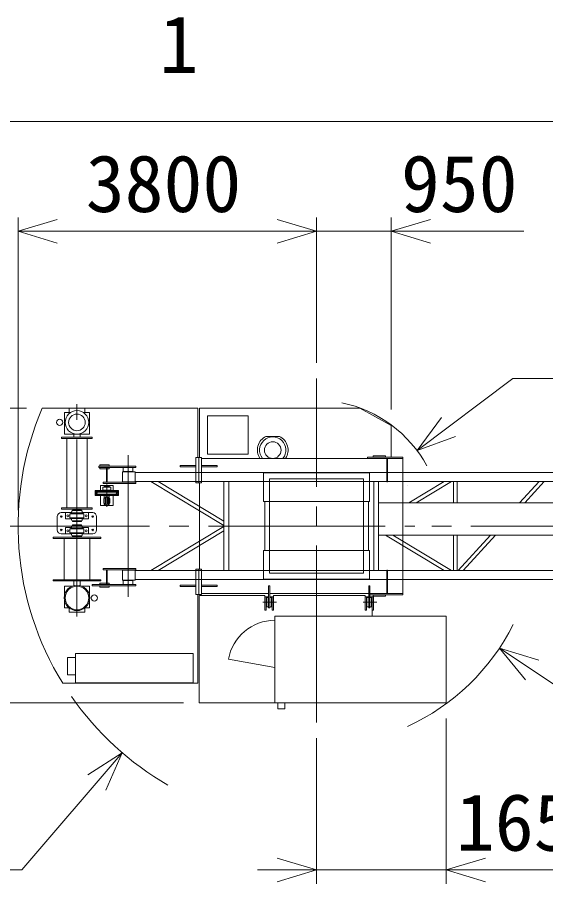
# Model space of a CAD drawing. Units: millimetres on the paper. Extents: x -210 to 210, y -146 to 148.
# Drawn here: x -165.36 to -138.45, y 99.72 to 143.8 of the extents above; entities that cross this region are included whole.
import ezdxf
from ezdxf.enums import TextEntityAlignment as Align

# ---------------------------------------------------------------- set-up
doc = ezdxf.new("R2010")
doc.units = ezdxf.units.MM
for name, pattern in [('CHAIN2', [12, 9, -1, 1, -1]), ('DASHED1', [1.8, 1.2, -0.6]), ('DOUBLE_CHAIN2', [12.8, 9, -1, 0.6, -0.6, 0.6, -1])]:
    doc.linetypes.add(name, pattern=pattern)
doc.layers.add('1-1_MAIN0', color=3, linetype='Continuous', lineweight=18)
doc.layers.add('1-5_WAKU0', color=3, linetype='Continuous', lineweight=18)
doc.styles.add('ＭＳ ゴシック', font='')
doc.styles.get('ＭＳ ゴシック').set_extended_font_data('MS Gothic')

msp = doc.modelspace()

# ---------------------------------------------------------------- linework, layer by layer
at = {"layer": '1-1_MAIN0'}
for p, q in [((-165.321, 118.718), (-165.321, 133.618)), ((-150.121, 126.218), (-150.121, 133.618)), ((-150.121, 126.218), (-150.121, 133.618)), ((-146.321, 123.838), (-146.321, 133.618)), ((-165.321, 132.918), (-150.121, 132.918)), ((-153.121, 132.918), (-139.571, 132.918)), ((-164.886, 123.918), (-180.821, 123.918)), ((-164.886, 123.918), (-173.321, 123.918)), ((-164.086, 123.918), (-156.161, 123.918)), ((-162.721, 123.914), (-161.921, 123.914)), ((-162.721, 123.914), (-162.721, 123.686)), ((-161.921, 123.914), (-161.921, 123.686)), ((-156.161, 121.398), (-156.161, 123.918)), ((-156.081, 121.398), (-156.081, 123.918)), ((-156.081, 123.918), (-147.921, 123.918)), ((-146.321, 123.038), (-147.921, 123.918)), ((-155.681, 121.578), (-155.681, 123.518)), ((-146.321, 121.422), (-146.321, 123.038)), ((-162.481, 122.438), (-162.481, 122.586)), ((-162.161, 122.438), (-162.161, 122.586)), ((-163.101, 122.438), (-163.101, 122.374)), ((-163.101, 122.438), (-161.541, 122.438)), ((-163.101, 122.374), (-161.541, 122.374)), ((-162.839, 122.374), (-162.839, 118.838)), ((-161.803, 122.374), (-161.803, 118.838)), ((-161.541, 122.438), (-161.541, 122.374)), ((-152.006, 122.48), (-152.695, 122.48)), ((-156.265, 121.398), (-156.265, 120.118)), ((-156.265, 121.398), (-155.977, 121.398)), ((-156.121, 121.398), (-156.121, 120.118)), ((-155.977, 121.398), (-155.977, 120.118)), ((-155.977, 121.358), (-145.721, 121.358)), ((-153.601, 121.578), (-155.681, 121.578)), ((-147.521, 121.422), (-145.721, 121.422)), ((-147.521, 121.358), (-147.521, 121.422)), ((-147.241, 121.486), (-146.601, 121.486)), ((-147.241, 121.486), (-147.241, 121.422)), ((-146.601, 121.486), (-146.601, 121.422)), ((-146.539, 121.358), (-146.539, 120.158)), ((-146.503, 121.358), (-146.503, 120.158)), ((-145.721, 114.414), (-145.721, 121.422)), ((-161.201, 120.962), (-159.321, 120.962)), ((-161.201, 120.898), (-161.201, 120.962)), ((-161.201, 120.898), (-159.321, 120.898)), ((-161.161, 121.026), (-161.161, 120.962)), ((-161.161, 120.834), (-161.161, 120.898)), ((-161.161, 120.834), (-160.681, 120.834)), ((-160.817, 120.898), (-160.817, 120.146)), ((-160.781, 120.898), (-160.781, 120.146)), ((-160.681, 120.834), (-160.681, 120.898)), ((-159.961, 120.898), (-159.961, 120.69)), ((-159.481, 120.898), (-159.481, 120.69)), ((-159.321, 120.898), (-159.321, 120.962)), ((-157.065, 120.99), (-157.065, 120.926)), ((-156.265, 120.99), (-157.065, 120.99)), ((-156.265, 120.926), (-157.065, 120.926)), ((-155.977, 120.99), (-155.177, 120.99)), ((-155.977, 120.926), (-155.177, 120.926)), ((-155.177, 120.99), (-155.177, 120.926)), ((-159.361, 120.678), (-160.001, 120.678)), ((-160.001, 120.678), (-160.001, 120.158)), ((-159.961, 120.69), (-159.481, 120.69)), ((-159.361, 120.678), (-159.361, 120.158)), ((-159.361, 120.646), (-133.546, 120.646)), ((-152.821, 120.618), (-147.421, 120.618)), ((-152.821, 119.158), (-152.821, 120.618)), ((-147.421, 119.158), (-147.421, 120.618)), ((-160.481, 119.978), (-161.121, 119.978)), ((-161.121, 119.718), (-161.121, 119.978)), ((-160.981, 120.082), (-160.981, 120.146)), ((-160.981, 120.146), (-159.321, 120.146)), ((-160.981, 120.082), (-159.321, 120.082)), ((-160.661, 119.934), (-160.941, 119.934)), ((-160.941, 119.898), (-160.941, 119.934)), ((-160.661, 119.898), (-160.661, 119.934)), ((-160.481, 119.718), (-160.481, 119.978)), ((-159.361, 120.158), (-160.001, 120.158)), ((-159.361, 120.189), (-133.546, 120.189)), ((-159.321, 120.082), (-159.321, 120.146)), ((-158.559, 120.189), (-154.834, 117.937)), ((-158.183, 120.189), (-154.834, 118.164)), ((-156.265, 120.118), (-155.977, 120.118)), ((-156.081, 115.718), (-156.081, 120.118)), ((-154.834, 120.189), (-154.834, 115.646)), ((-154.592, 120.189), (-154.592, 115.646)), ((-147.205, 120.189), (-147.205, 115.646)), ((-146.963, 115.646), (-146.963, 120.189)), ((-146.539, 120.158), (-146.503, 120.158)), ((-145.49, 119.969), (-145.491, 119.969)), ((-145.42, 119.098), (-143.614, 120.189)), ((-145.044, 119.098), (-143.239, 120.189)), ((-143.146, 119.098), (-143.146, 120.189)), ((-142.951, 119.098), (-142.951, 120.189)), ((-138.789, 120.189), (-139.779, 119.098)), ((-138.526, 120.189), (-139.517, 119.098)), ((-160.202, 119.718), (-161.399, 119.718)), ((-161.399, 119.478), (-161.399, 119.718)), ((-160.202, 119.478), (-161.399, 119.478)), ((-161.357, 119.669), (-160.245, 119.669)), ((-161.357, 119.527), (-161.357, 119.669)), ((-161.357, 119.527), (-160.245, 119.527)), ((-161.121, 118.958), (-161.121, 119.478)), ((-161.001, 119.898), (-161.001, 119.742)), ((-160.601, 119.898), (-161.001, 119.898)), ((-161.001, 119.742), (-160.601, 119.742)), ((-160.941, 119.718), (-160.941, 119.742)), ((-160.673, 119.018), (-160.673, 119.478)), ((-160.661, 119.718), (-160.661, 119.742)), ((-160.601, 119.898), (-160.601, 119.742)), ((-160.481, 118.958), (-160.481, 119.478)), ((-160.245, 119.527), (-160.245, 119.669)), ((-160.202, 119.478), (-160.202, 119.718)), ((-160.961, 119.31), (-160.941, 119.31)), ((-160.941, 119.085), (-160.941, 119.311)), ((-160.86, 119.028), (-160.86, 119.368)), ((-160.742, 119.028), (-160.742, 119.368)), ((-160.737, 119.018), (-160.737, 119.398)), ((-160.661, 119.085), (-160.661, 119.311)), ((-160.661, 119.31), (-160.641, 119.31)), ((-160.661, 119.086), (-160.641, 119.086)), ((-160.641, 119.31), (-160.641, 119.086)), ((-152.821, 119.158), (-147.421, 119.158)), ((-152.761, 116.678), (-152.761, 119.158)), ((-147.481, 116.678), (-147.481, 119.158)), ((-133.294, 119.098), (-146.963, 119.098)), ((-163.121, 118.598), (-162.592, 118.598)), ((-161.541, 118.838), (-163.101, 118.838)), ((-163.101, 118.774), (-163.101, 118.838)), ((-163.101, 118.774), (-161.541, 118.774)), ((-162.481, 118.73), (-162.481, 118.774)), ((-162.161, 118.73), (-162.161, 118.774)), ((-162.049, 118.598), (-161.521, 118.598)), ((-161.541, 118.774), (-161.541, 118.838)), ((-160.481, 118.958), (-161.121, 118.958)), ((-160.673, 119.018), (-160.737, 119.018)), ((-163.321, 118.398), (-163.321, 117.718)), ((-161.321, 118.398), (-161.321, 117.718)), ((-158.559, 115.646), (-154.834, 117.898)), ((-163.541, 117.346), (-163.541, 117.29)), ((-161.101, 117.346), (-163.541, 117.346)), ((-161.101, 117.29), (-163.541, 117.29)), ((-163.121, 117.518), (-162.592, 117.518)), ((-162.98, 117.29), (-162.98, 115.187)), ((-162.481, 117.346), (-162.481, 117.386)), ((-162.161, 117.346), (-162.161, 117.386)), ((-162.049, 117.518), (-161.521, 117.518)), ((-161.662, 115.187), (-161.662, 117.29)), ((-161.101, 117.346), (-161.101, 117.29)), ((-158.183, 115.646), (-154.834, 117.671)), ((-133.294, 117.458), (-146.963, 117.458)), ((-146.611, 117.458), (-143.614, 115.646)), ((-146.235, 117.458), (-143.239, 115.646)), ((-143.146, 115.646), (-143.146, 117.458)), ((-142.951, 115.646), (-142.951, 117.458)), ((-141.268, 117.458), (-142.912, 115.646)), ((-141.006, 117.458), (-142.65, 115.646)), ((-152.821, 116.678), (-147.421, 116.678)), ((-152.821, 116.678), (-152.821, 115.218)), ((-147.421, 116.678), (-147.421, 115.218)), ((-160.981, 115.754), (-160.981, 115.69)), ((-160.981, 115.754), (-159.321, 115.754)), ((-160.981, 115.69), (-159.321, 115.69)), ((-160.817, 114.938), (-160.817, 115.69)), ((-160.781, 114.938), (-160.781, 115.69)), ((-159.361, 115.678), (-160.001, 115.678)), ((-160.001, 115.158), (-160.001, 115.678)), ((-159.361, 115.158), (-159.361, 115.678)), ((-159.361, 115.646), (-133.546, 115.646)), ((-159.321, 115.754), (-159.321, 115.69)), ((-156.265, 114.438), (-156.265, 115.718)), ((-156.265, 115.718), (-155.977, 115.718)), ((-156.121, 114.438), (-156.121, 115.718)), ((-155.977, 114.438), (-155.977, 115.718)), ((-146.539, 114.478), (-146.539, 115.678)), ((-146.539, 115.678), (-146.503, 115.678)), ((-146.503, 114.478), (-146.503, 115.678)), ((-163.541, 115.187), (-163.541, 115.131)), ((-161.101, 115.187), (-163.541, 115.187)), ((-161.101, 115.131), (-163.541, 115.131)), ((-162.481, 114.886), (-162.481, 115.131)), ((-162.161, 114.886), (-162.161, 115.131)), ((-161.101, 115.187), (-161.101, 115.131)), ((-159.361, 115.158), (-160.001, 115.158)), ((-159.961, 115.146), (-159.481, 115.146)), ((-159.961, 114.938), (-159.961, 115.146)), ((-159.481, 114.938), (-159.481, 115.146)), ((-159.361, 115.189), (-133.546, 115.189)), ((-152.821, 115.218), (-147.421, 115.218)), ((-161.541, 114.938), (-159.321, 114.938)), ((-161.541, 114.938), (-161.541, 114.874)), ((-161.541, 114.874), (-159.321, 114.874)), ((-161.161, 115.002), (-160.681, 115.002)), ((-161.161, 115.002), (-161.161, 114.938)), ((-161.161, 114.81), (-161.161, 114.874)), ((-160.681, 115.002), (-160.681, 114.938)), ((-159.321, 114.938), (-159.321, 114.874)), ((-157.065, 114.846), (-157.065, 114.91)), ((-156.265, 114.91), (-157.065, 114.91)), ((-156.265, 114.846), (-157.065, 114.846)), ((-155.977, 114.91), (-155.177, 114.91)), ((-155.977, 114.846), (-155.177, 114.846)), ((-155.177, 114.846), (-155.177, 114.91)), ((-152.565, 113.758), (-152.565, 114.878)), ((-152.565, 114.878), (-152.501, 114.878)), ((-152.501, 113.758), (-152.501, 114.878)), ((-147.465, 113.758), (-147.465, 114.878)), ((-147.465, 114.878), (-147.401, 114.878)), ((-147.401, 113.758), (-147.401, 114.878)), ((-156.265, 114.438), (-155.977, 114.438)), ((-156.161, 114.438), (-156.161, 109.918)), ((-156.103, 114.374), (-156.103, 108.918)), ((-156.081, 114.374), (-152.745, 114.374)), ((-155.977, 114.478), (-152.565, 114.478)), ((-152.745, 113.638), (-152.745, 114.374)), ((-152.745, 114.318), (-152.565, 114.318)), ((-152.681, 113.638), (-152.681, 114.318)), ((-152.681, 113.638), (-152.681, 114.27)), ((-152.501, 114.478), (-147.465, 114.478)), ((-152.501, 114.318), (-152.317, 114.318)), ((-152.501, 114.278), (-152.413, 114.278)), ((-152.413, 113.798), (-152.413, 114.278)), ((-152.381, 113.638), (-152.381, 114.318)), ((-152.381, 113.638), (-152.381, 114.27)), ((-152.317, 113.638), (-152.317, 114.374)), ((-152.317, 114.374), (-147.645, 114.374)), ((-147.645, 113.638), (-147.645, 114.374)), ((-147.645, 114.318), (-147.465, 114.318)), ((-147.581, 113.638), (-147.581, 114.318)), ((-147.553, 113.798), (-147.553, 114.278)), ((-147.553, 114.278), (-147.465, 114.278)), ((-147.401, 114.478), (-145.721, 114.478)), ((-147.401, 114.414), (-145.721, 114.414)), ((-147.401, 114.318), (-147.217, 114.318)), ((-147.401, 114.278), (-147.313, 114.278)), ((-147.313, 113.798), (-147.313, 114.278)), ((-147.281, 113.334), (-147.281, 114.318)), ((-147.241, 114.35), (-147.241, 114.414)), ((-147.241, 114.35), (-146.601, 114.35)), ((-147.217, 113.638), (-147.217, 114.318)), ((-146.601, 114.35), (-146.601, 114.414)), ((-162.721, 113.534), (-162.721, 113.748)), ((-161.921, 113.534), (-161.921, 113.748)), ((-152.653, 113.798), (-152.565, 113.798)), ((-152.565, 113.758), (-152.501, 113.758)), ((-152.501, 113.798), (-152.413, 113.798)), ((-147.553, 113.798), (-147.465, 113.798)), ((-147.465, 113.758), (-147.401, 113.758)), ((-147.401, 113.798), (-147.313, 113.798)), ((-162.721, 113.534), (-161.921, 113.534)), ((-152.745, 113.638), (-152.681, 113.638)), ((-152.381, 113.638), (-152.317, 113.638)), ((-152.243, 113.334), (-143.521, 113.334)), ((-152.243, 108.918), (-152.243, 113.334)), ((-147.645, 113.638), (-147.581, 113.638)), ((-147.281, 113.638), (-147.217, 113.638)), ((-162.801, 110.346), (-162.801, 111.226)), ((-162.401, 111.226), (-162.801, 111.226)), ((-162.401, 111.426), (-162.401, 109.946)), ((-156.401, 111.426), (-162.401, 111.426)), ((-156.401, 111.426), (-156.401, 109.946)), ((-162.801, 110.346), (-162.401, 110.346)), ((-156.161, 109.918), (-163.045, 109.918)), ((-156.401, 109.946), (-162.401, 109.946)), ((-156.903, 108.918), (-180.821, 108.918)), ((-156.903, 108.918), (-173.321, 108.918)), ((-152.095, 108.61), (-152.095, 108.918)), ((-143.521, 108.118), (-143.521, 99.718)), ((-150.121, 107.118), (-150.121, 99.718)), ((-153.121, 100.418), (-134.671, 100.418))]:
    msp.add_line(p, q, dxfattribs=at)
at = {"layer": '1-1_MAIN0', "linetype": 'CHAIN2'}
for p, q in [((-150.121, 107.918), (-150.121, 125.418)), ((-162.321, 113.318), (-162.321, 124.118)), ((-159.721, 114.318), (-159.721, 121.518)), ((-160.801, 118.898), (-160.801, 120.038)), ((-161.401, 119.598), (-160.201, 119.598)), ((-161.301, 119.678), (-161.301, 119.518)), ((-160.301, 119.518), (-160.301, 119.678)), ((-167.621, 117.918), (-145.121, 117.918)), ((-133.254, 117.918), (-145.121, 117.918)), ((-152.852, 114.038), (-152.155, 114.038)), ((-147.752, 114.038), (-147.055, 114.038))]:
    msp.add_line(p, q, dxfattribs=at)
at = {"layer": '1-1_MAIN0', "color": 7}
for p, q in [((-145.001, 121.758), (-140.121, 125.418)), ((-140.121, 125.418), (-127.121, 125.418)), ((-162.961, 122.586), (-162.961, 123.686)), ((-162.658, 123.686), (-162.961, 123.686)), ((-161.681, 123.686), (-161.983, 123.686)), ((-161.681, 122.586), (-161.681, 123.686)), ((-161.681, 122.586), (-162.961, 122.586)), ((-162.905, 118.278), (-162.905, 118.598)), ((-162.593, 118.582), (-162.591, 118.635)), ((-162.547, 118.73), (-162.547, 118.7)), ((-162.095, 118.73), (-162.547, 118.73)), ((-162.095, 118.7), (-162.547, 118.7)), ((-162.095, 118.73), (-162.095, 118.7)), ((-162.049, 118.582), (-162.05, 118.635)), ((-161.737, 118.598), (-161.737, 118.278)), ((-162.905, 118.278), (-162.592, 118.278)), ((-162.677, 118.542), (-161.965, 118.542)), ((-162.677, 118.334), (-162.677, 118.542)), ((-162.677, 118.334), (-161.965, 118.334)), ((-162.013, 118.582), (-162.629, 118.582)), ((-162.629, 118.582), (-162.629, 118.55)), ((-162.629, 118.55), (-162.629, 118.542)), ((-162.629, 118.55), (-162.013, 118.55)), ((-162.629, 118.55), (-162.013, 118.55)), ((-162.629, 118.334), (-162.629, 118.326)), ((-162.629, 118.326), (-162.013, 118.326)), ((-162.629, 118.294), (-162.629, 118.326)), ((-162.013, 118.294), (-162.629, 118.294)), ((-162.593, 118.294), (-162.591, 118.24)), ((-162.095, 118.175), (-162.547, 118.175)), ((-162.547, 118.146), (-162.547, 118.175)), ((-162.095, 118.146), (-162.547, 118.146)), ((-162.095, 118.146), (-162.095, 118.175)), ((-162.049, 118.294), (-162.05, 118.24)), ((-162.049, 118.278), (-161.737, 118.278)), ((-162.013, 118.582), (-162.013, 118.55)), ((-162.013, 118.542), (-162.013, 118.55)), ((-162.013, 118.326), (-162.013, 118.334)), ((-162.013, 118.294), (-162.013, 118.326)), ((-161.965, 118.334), (-161.965, 118.542)), ((-162.592, 117.838), (-162.905, 117.838)), ((-162.905, 117.838), (-162.905, 117.518)), ((-161.965, 117.782), (-162.677, 117.782)), ((-162.677, 117.574), (-162.677, 117.782)), ((-162.629, 117.822), (-162.013, 117.822)), ((-162.629, 117.822), (-162.629, 117.79)), ((-162.629, 117.782), (-162.629, 117.79)), ((-162.013, 117.79), (-162.629, 117.79)), ((-162.013, 117.79), (-162.629, 117.79)), ((-162.593, 117.822), (-162.591, 117.875)), ((-162.547, 117.97), (-162.547, 117.94)), ((-162.547, 117.97), (-162.095, 117.97)), ((-162.547, 117.94), (-162.095, 117.94)), ((-162.095, 117.97), (-162.095, 117.94)), ((-162.049, 117.822), (-162.05, 117.875)), ((-161.737, 117.838), (-162.049, 117.838)), ((-162.013, 117.822), (-162.013, 117.79)), ((-162.013, 117.79), (-162.013, 117.782)), ((-161.965, 117.574), (-161.965, 117.782)), ((-161.737, 117.518), (-161.737, 117.838)), ((-161.965, 117.574), (-162.677, 117.574)), ((-162.629, 117.566), (-162.629, 117.574)), ((-162.013, 117.566), (-162.629, 117.566)), ((-162.629, 117.534), (-162.629, 117.566)), ((-162.629, 117.534), (-162.013, 117.534)), ((-162.593, 117.534), (-162.591, 117.48)), ((-162.547, 117.415), (-162.095, 117.415)), ((-162.547, 117.386), (-162.547, 117.415)), ((-162.547, 117.386), (-162.095, 117.386)), ((-162.095, 117.386), (-162.095, 117.415)), ((-162.049, 117.534), (-162.05, 117.48)), ((-162.013, 117.574), (-162.013, 117.566)), ((-162.013, 117.534), (-162.013, 117.566)), ((-162.961, 114.862), (-162.555, 114.862)), ((-162.961, 114.862), (-162.961, 114.359)), ((-162.086, 114.862), (-161.681, 114.862)), ((-161.681, 114.862), (-161.681, 114.359)), ((-162.961, 114.156), (-162.961, 113.762)), ((-162.961, 113.762), (-162.738, 113.762)), ((-161.904, 113.762), (-161.681, 113.762)), ((-161.681, 114.156), (-161.681, 113.762)), ((-140.802, 111.705), (-135.121, 107.918)), ((-160.013, 106.377), (-165.121, 100.418)), ((-165.121, 100.418), (-178.121, 100.418))]:
    msp.add_line(p, q, dxfattribs=at)
at = {"layer": '1-1_MAIN0', "linetype": 'DOUBLE_CHAIN2'}
for p, q in [((-152.521, 120.318), (-147.721, 120.318)), ((-152.521, 115.518), (-152.521, 120.318)), ((-152.243, 110.718), (-154.606, 111.134))]:
    msp.add_line(p, q, dxfattribs=at)
at = {"layer": '1-1_MAIN0'}
for points in [[(-163.321, 133.518), (-165.321, 132.918), (-163.321, 132.318)], [(-152.121, 133.518), (-150.121, 132.918), (-152.121, 132.318)], [(-152.121, 133.518), (-150.121, 132.918), (-152.121, 132.318)], [(-144.321, 133.518), (-146.321, 132.918), (-144.321, 132.318)], [(-153.601, 121.578), (-153.601, 123.518), (-155.681, 123.518)], [(-161.161, 121.026), (-160.681, 121.026), (-160.681, 120.962)], [(-160.865, 119.018), (-160.929, 119.018), (-160.929, 119.478)], [(-160.961, 119.31), (-160.961, 119.086), (-160.941, 119.086)], [(-160.865, 119.018), (-160.865, 119.398), (-160.737, 119.398)], [(-161.161, 114.81), (-160.681, 114.81), (-160.681, 114.874)], [(-152.653, 113.798), (-152.653, 114.278), (-152.565, 114.278)], [(-156.103, 108.918), (-143.521, 108.918), (-143.521, 113.334)], [(-152.095, 108.61), (-151.735, 108.61), (-151.735, 108.918)], [(-152.121, 101.018), (-150.121, 100.418), (-152.121, 99.818)], [(-141.521, 101.018), (-143.521, 100.418), (-141.521, 99.818)]]:
    msp.add_lwpolyline(points, dxfattribs=at)
at = {"layer": '1-1_MAIN0', "color": 7}
for points in [[(-143.761, 123.438), (-145.001, 121.758), (-143.041, 122.478)], [(-138.805, 111.095), (-140.802, 111.705), (-139.47, 110.096)], [(-160.859, 104.468), (-160.013, 106.377), (-161.77, 105.249)]]:
    msp.add_lwpolyline(points, dxfattribs=at)
at = {"layer": '1-1_MAIN0', "linetype": 'DOUBLE_CHAIN2'}
msp.add_lwpolyline([(-152.521, 115.518), (-147.721, 115.518), (-147.721, 120.318)], dxfattribs=at)
at = {"layer": '1-1_MAIN0'}
for centre, radius in [((-162.321, 123.19), 0.6), ((-162.321, 123.19), 0.424), ((-163.201, 123.19), 0.16), ((-152.351, 121.78), 0.424), ((-161.301, 119.598), 0.025), ((-160.301, 119.598), 0.025), ((-163.121, 118.398), 0.038), ((-161.521, 118.398), 0.038), ((-163.121, 117.718), 0.038), ((-161.521, 117.718), 0.038), ((-162.321, 114.258), 0.648), ((-162.321, 114.258), 0.6), ((-161.441, 114.258), 0.16)]:
    msp.add_circle(centre, radius, dxfattribs=at)
at = {"layer": '1-1_MAIN0', "color": 7}
for centre in [(-162.785, 118.438), (-161.857, 118.438), (-162.785, 117.678), (-161.857, 117.678)]:
    msp.add_circle(centre, 0.05, dxfattribs=at)
at = {"layer": '1-1_MAIN0'}
for centre, radius, start, end in [((-150.121, 117.918), 15.2, 156.75, 211.757), ((-150.121, 117.918), 6.4, 28.513, 78.435), ((-152.351, 121.78), 0.78, 116.177, 212.795), ((-152.351, 121.78), 0.67, 320.909, 219.091), ((-152.351, 121.78), 0.78, 327.205, 63.823), ((-160.801, 119.198), 0.18, 135.325, 141.058), ((-160.801, 119.198), 0.18, 218.942, 224.675), ((-160.801, 119.198), 0.18, 69.173, 110.827), ((-160.801, 119.198), 0.18, 249.173, 290.827), ((-160.801, 119.198), 0.18, 38.942, 44.675), ((-160.801, 119.198), 0.18, 315.325, 321.058), ((-163.121, 118.398), 0.2, 90, 180), ((-161.521, 118.398), 0.2, 0, 90), ((-163.121, 117.718), 0.2, 180, 270), ((-161.521, 117.718), 0.2, 270, 0), ((-150.121, 117.918), 11.2, 294.451, 333.435), ((-150.121, 117.918), 15.2, 214.773, 240.122)]:
    msp.add_arc(centre, radius, start, end, dxfattribs=at)
at = {"layer": '1-1_MAIN0', "linetype": 'DASHED1'}
for start, end in [(110.827, 135.325), (224.675, 249.173), (44.675, 69.173), (290.827, 315.325)]:
    msp.add_arc((-160.801, 119.198), 0.18, start, end, dxfattribs=at)
at = {"layer": '1-1_MAIN0', "color": 7}
for centre, start, end in [((-162.519, 118.634), 112.329, 178.534), ((-162.122, 118.634), 1.466, 67.671), ((-162.519, 118.242), 181.466, 247.671), ((-162.122, 118.242), 292.329, 358.534), ((-162.519, 117.874), 112.329, 178.534), ((-162.122, 117.874), 1.466, 67.671), ((-162.519, 117.482), 181.466, 247.671), ((-162.122, 117.482), 292.329, 358.534)]:
    msp.add_arc(centre, 0.072, start, end, dxfattribs=at)
at = {"layer": '1-1_MAIN0', "linetype": 'DOUBLE_CHAIN2'}
msp.add_arc((-152.243, 110.718), 2.4, 90, 170, dxfattribs=at)
at = {"layer": '1-5_WAKU0', "color": 2}
msp.add_line((-190.121, 138.5), (199.879, 138.5), dxfattribs=at)

# ---------------------------------------------------------------- texts
at = {"layer": '1-1_MAIN0', "color": 7, "style": 'ＭＳ ゴシック'}
for s, p in [('3800', (-161.871, 133.021)), ('950', (-145.821, 133.021)), ('1650', (-143.021, 100.521))]:
    msp.add_text(s, height=2.909, dxfattribs=at).set_placement(p, align=Align.BOTTOM_LEFT)
at = {"layer": '1-5_WAKU0', "style": 'ＭＳ ゴシック'}
msp.add_text('1', height=2.909, dxfattribs=at).set_placement((-158.121, 140.103), align=Align.BOTTOM_LEFT)

doc.saveas('drawing.dxf')
